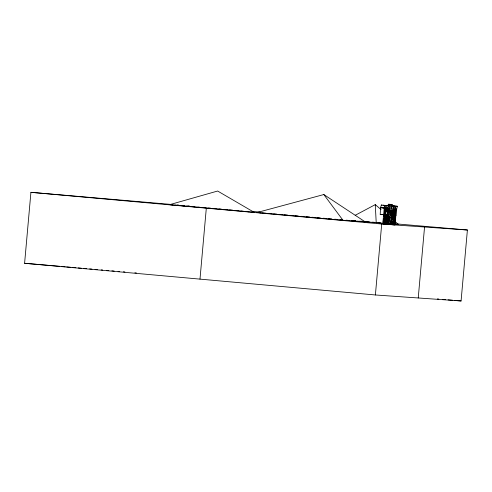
<?xml version="1.0" encoding="UTF-8"?>
<svg xmlns="http://www.w3.org/2000/svg" width="492" height="492" viewBox="0 0 492 492"><rect width="100%" height="100%" fill="white"/><g stroke="black" fill="none" stroke-linecap="round" stroke-linejoin="round"><path stroke-width="0.74" d="M396.952 223.922L467.4 230.004L461.078 300.969L375.39 294.972L24.6 263.275L30.922 192.317L172.587 204.549M199.992 279.124L206.314 208.165M385.531 214.807L384.695 224.204L385.611 224.284L386.448 214.893L380.211 214.383L380.574 207.581L381.325 205.041L381.737 205.072M375.39 294.972L381.712 224.014L467.4 230.004M383.649 214.697L384.24 208.073L380.574 207.581M383.2 221.917L383.526 218.307M383.717 216.136L383.846 214.69M383.926 224.167L384.762 214.77M389.16 210.717L391.22 210.902L390.291 215.281L388.323 218.528L384.892 218.214L385.144 216.277M385.47 214.826L385.986 209.026L385.396 208.989L385.218 210.982L385.174 205.385L381.325 205.041M385.187 221.326L385.507 217.716M385.691 214.832L386.294 208.085L385.703 208.018L386.435 205.595L388.323 205.73L387.616 208.227L386.878 208.178L386.792 209.125L387.29 209.162L386.54 211.677L387.481 211.738L387.198 214.936L384.529 214.758M385.845 224.303L386.681 214.906M387.142 215.244L386.331 224.315L387.247 224.401L388.059 215.324L387.142 215.244L387.112 217.593M386.644 222.833L386.976 219.088M387.425 224.413L388.157 216.172L387.671 212.144L388.809 208.319L384.922 207.962M388.323 218.528L389.08 214.002L391.22 210.902M388.483 217.15L387.837 224.426L388.754 224.506L389.467 216.505M388.04 223.682L388.44 219.186M388.889 224.518L389.621 216.271M391.128 217.95L391.165 214.979L390.297 224.598L391.214 224.678L392.554 209.617L391.208 215.09L390.636 214.961L392.087 208.596L390.716 208.473M390.599 223.872L390.863 220.914M391.447 224.696L392.302 215.078M393.256 215.201L392.395 224.739L393.311 224.826L394.443 211.4L394.32 209.414L393.803 215.256L393.268 215.219L393.594 208.62L394.283 206.228C395.9 206.665 394.19 214.715 395.045 209.635L395.58 209.672L395.076 215.348L389.836 214.912L390.365 214.949M392.628 224.758L392.887 221.824M393.083 219.623L393.348 216.683M393.545 224.844L394.393 215.299M394.732 215.299L393.864 224.844L394.781 224.93L395.648 215.385L390.008 214.875M394.104 224.862L394.363 221.923M394.559 219.721L394.824 216.787M394.615 208.682L395.992 208.805L395.408 215.367L396.146 215.422L396.737 208.799L397.444 206.302L392.591 205.89L397.444 206.302M395.021 224.942L395.869 215.398M418.237 297.967L424.553 227.009M388.557 204.863L388.674 204.198L392.112 204.512L391.183 208.885L389.215 212.132L389.971 207.606L392.112 204.512M396.029 206.203L395.285 208.756L395.992 208.805M384.012 207.888L384.756 205.355L385.174 205.385M386.454 208.011L387.831 208.141L388.526 205.797L389.707 205.877L389.793 207.495L388.606 211.806L388.815 214.309L388.157 216.172M388.674 204.198L387.813 205.379L391.251 205.693M355.199 215.293L375.273 204.629L381.048 209.567M169.722 204.647L217.63 191.031L254.124 212.298L169.722 204.647L172.753 204.906M257.076 212.507L323.822 194.543L365.107 221.812L342.967 220.268L257.076 212.507L260.877 212.833M384.885 205.416L382.997 205.287L389.707 205.877M385.095 205.49L386.275 205.57L386.368 206.043M388.809 208.319L387.831 208.141M392.087 208.596L391.706 208.571L392.401 206.007L393.582 206.087L392.776 215.109L391.97 215.059M380.211 214.383L380.802 214.426M381.091 214.444L382.038 214.512M382.259 214.518L383.766 214.623M364.031 221.634L386.146 223.516M388.434 223.675L398.36 224.37L394.898 221.412M177.181 204.943L178.713 205.078M182.538 205.41L184.07 205.539M187.901 205.871L189.432 206.007M252.224 211.425L259.881 212.089M393.12 223.589L394.652 223.725M175.029 205.102L178.061 205.367M181.093 205.631L184.125 205.896M186.4 206.093L189.432 206.357M192.47 206.615L194.74 206.812M197.778 207.077L200.053 207.273M203.085 207.538L205.361 207.735M208.393 207.999L210.668 208.196M213.7 208.46L215.976 208.657M219.008 208.915L221.283 209.112M360.993 221.16L362.518 221.289M366.331 221.621L369.381 221.88M372.432 222.144L374.719 222.341M377.77 222.605L380.82 222.864M383.871 223.128L386.159 223.325M389.209 223.583L398.36 224.37M262.402 212.962L266.203 213.294M268.484 213.491L271.529 213.749M273.81 213.946L276.855 214.211M279.136 214.407L282.18 214.666M284.462 214.863L287.506 215.127M289.788 215.324L292.832 215.588M295.114 215.785L298.158 216.043M301.196 216.308L303.484 216.505M306.522 216.769L309.566 217.027M311.848 217.224L314.892 217.489M317.174 217.685L320.218 217.944M323.262 218.208L326.307 218.473M328.588 218.669L331.633 218.928M334.671 219.192L336.958 219.389M339.997 219.653L342.284 219.85M346.085 220.176L349.129 220.441M351.411 220.637L355.974 221.031M357.499 221.16L365.107 221.812M24.6 263.275L59.827 266.32M61.359 266.449L65.184 266.781M66.715 266.91L70.547 267.242M72.078 267.377L75.903 267.703M78.203 267.906L81.266 268.171M83.56 268.368L86.629 268.632M89.692 268.896L91.986 269.093M95.048 269.358L97.348 269.555M101.174 269.887L102.705 270.022M106.536 270.354L108.83 270.551M111.893 270.815L114.193 271.012M118.025 271.344L119.556 271.473M123.381 271.805L124.913 271.941M134.87 272.796L136.401 272.931M437.339 298.915L438.87 299.05M442.702 299.382L445.764 299.646M448.058 299.843L452.652 300.237M454.184 300.372L461.078 300.969M388.44 204.444L391.878 204.758M391.226 205.945L394.664 206.259M391.534 205.982L394.283 206.228M391.318 206.16L394.75 206.468M380.802 207.759L384.24 208.073M386.694 208.725L388.754 208.909M386.607 209.149L388.668 209.334M386.343 210.09L388.409 210.275M389.609 211.025L390.986 211.148M388.299 211.898L390.359 212.083M391.134 215.201L392.05 215.281M393.231 215.348L394.147 215.428M394.707 215.453L395.617 215.533M385.138 214.746L387.198 214.936M386.521 216.406L388.582 216.591M384.996 217.033L388.428 217.341M30.922 192.317L381.712 224.014M354.123 220.662L355.648 220.81M359.455 221.185L362.506 221.48M224.315 209.377L227.372 209.678M229.666 209.9L232.722 210.201M235.779 210.502L238.073 210.724M241.129 211.025L243.423 211.252M246.48 211.548L248.774 211.775M251.83 212.077L254.124 212.298M389.701 216.972L390.857 217.956M323.822 194.543L342.967 220.268M384.559 214.524L384.726 215.865M375.273 204.629L376.22 222.827M384.855 210.287L383.692 224.149L382.776 224.069L383.612 214.672L384.24 214.74L384.787 208.59L384.855 210.287"/></g></svg>
